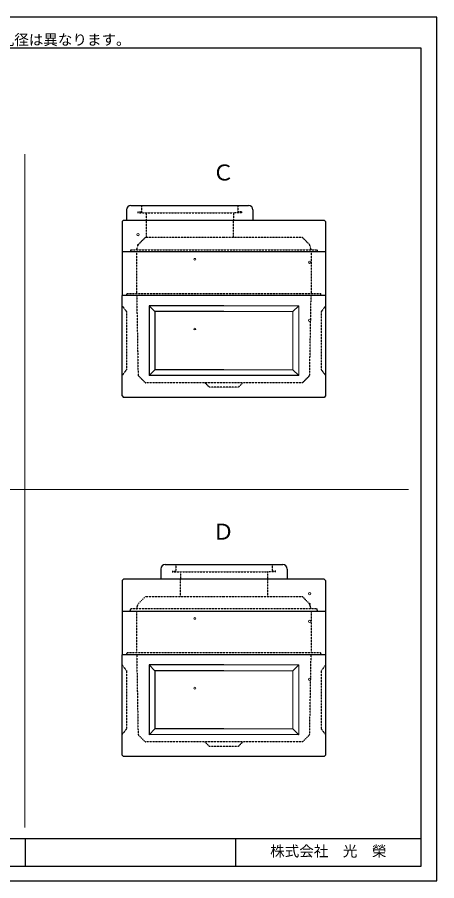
# Model space of a CAD drawing. Units: millimetres, scale not verified. Extents: x -420 to 421, y -297 to 297.
# Drawn here: x 132 to 421, y -297 to 297 of the extents above; entities that cross this region are included whole.
import ezdxf
from ezdxf.enums import TextEntityAlignment as Align

# ---------------------------------------------------------------- set-up
doc = ezdxf.new("R2010")
doc.units = ezdxf.units.MM
doc.header["$PDMODE"] = 32
doc.header["$PDSIZE"] = 0.5
doc.linetypes.add('USER2', pattern=[4.7625, 3.175, -1.5875])
doc.layers.add('0-0', color=7, linetype='Continuous')
for name, color, linetype, lineweight in [('0-1_0', 9, 'Continuous', 25), ('0-2_dims', 7, 'Continuous', 18), ('0-3_pen1実線', 4, 'Continuous', 13), ('0-4_pen2実線', 3, 'Continuous', 13), ('0-5_pen3実線', 7, 'Continuous', 25), ('0-6_pen4実線', 7, 'Continuous', 25), ('0-7_pen2破線', 3, 'USER2', 25), ('0-9_draw', 7, 'Continuous', 13)]:
    doc.layers.add(name, color=color, linetype=linetype, lineweight=lineweight)
doc.styles.add('ＭＳ ゴシック', font='')
doc.styles.get('ＭＳ ゴシック').set_extended_font_data('MS Gothic')

# ---------------------------------------------------------------- blocks, each defined once
blk = doc.blocks.new('部分図 1')
at = {"layer": '0-1_0'}
blk.add_lwpolyline([(0, 0), (16824, 0), (16824, 11878), (0, 11878)], close=True, dxfattribs=at)
at = {"layer": '0-2_dims'}
for p, q in [((11159.96, 731.96), (11159.96, 9993)), ((16434, 5383), (5700, 5383))]:
    blk.add_line(p, q, dxfattribs=at)
at = {"layer": '0-3_pen1実線'}
for p, q in [((14026.1, 9183.08), (14032.05, 9189.03)), ((14498.1, 4242.08), (14504.05, 4248.03))]:
    blk.add_line(p, q, dxfattribs=at)
at = {"layer": '0-4_pen2実線'}
for centre, radius in [((12716, 8889), 16), ((13496, 8549), 12), ((15076, 8509), 16), ((15076, 7709.6), 16), ((13496, 7589.6), 12), ((15076.01, 3948), 16), ((13496, 3608), 12), ((15076, 3568), 16), ((15076, 2768.6), 16), ((13496, 2648.6), 12)]:
    blk.add_circle(centre, radius, dxfattribs=at)
at = {"layer": '0-5_pen3実線'}
for p, q in [((12616.1, 9289.03), (14236.1, 9289.03)), ((12556.1, 9229.03), (12556.1, 9089.03)), ((14296.1, 9229.03), (14296.1, 9089.03)), ((12496, 9069), (12516, 9089)), ((12496, 9069), (12496, 8649)), ((12516, 9089), (15276, 9089)), ((15296, 9069), (15276, 9089)), ((15296, 9069), (15296, 8649)), ((15296, 8649), (12496, 8649)), ((12496, 8649), (12496, 8049)), ((15296, 8649), (15296, 8049)), ((12496, 6669.6), (12496, 8049.6)), ((15296, 8049), (12496, 8049)), ((12868, 7909.6), (12948, 7829.6)), ((12946, 7029.6), (12866, 6949.6)), ((13896, 7029.6), (12946, 7029.6)), ((14926, 6949.6), (12868.7, 6952.3)), ((12496, 6669.6), (12516, 6649.6)), ((15276, 6649.6), (12516, 6649.6)), ((13028.1, 4288.03), (13028.1, 4148.03)), ((13088.1, 4348.03), (14708.1, 4348.03)), ((14768.1, 4288.03), (14768.1, 4148.03)), ((12496.01, 4128), (12516.01, 4148)), ((12496.01, 4128), (12496.01, 3708)), ((15276.01, 4148), (12516.01, 4148)), ((15296.01, 4128), (15276.01, 4148)), ((15296.01, 4128), (15296.01, 3708)), ((12496, 3708), (12496, 3108)), ((12496.01, 3708), (15296.01, 3708)), ((15296, 3708), (15296, 3108)), ((12496, 1728.6), (12496, 3108.6)), ((15296, 3108), (12496, 3108)), ((12868, 2968.6), (12948, 2888.6)), ((12946, 2088.6), (12866, 2008.6)), ((13896, 2088.6), (12946, 2088.6)), ((14926, 2008.6), (12868.7, 2011.3)), ((12496, 1728.6), (12516, 1708.6)), ((15276, 1708.6), (12516, 1708.6)), ((11164, 580), (11164, 200))]:
    blk.add_line(p, q, dxfattribs=at)
for points in [[(15296, 8049.6), (15296, 6669.6), (15276, 6649.6)], [(13896, 7909.6), (12866, 7909.6), (12866, 6949.6)], [(13896, 7829.6), (12946, 7829.6), (12946, 7029.6)], [(15296, 3108.6), (15296, 1728.6), (15276, 1708.6)], [(13896, 2968.6), (12866, 2968.6), (12866, 2008.6)], [(13896, 2888.6), (12946, 2888.6), (12946, 2088.6)]]:
    blk.add_lwpolyline(points, dxfattribs=at)
for centre, start, end in [((12616.1, 9229.03), 90, 180), ((14236.1, 9229.03), 0, 90), ((13088.1, 4288.03), 90, 180), ((14708.1, 4288.03), 0, 90)]:
    blk.add_arc(centre, 60, start, end, dxfattribs=at)
at = {"layer": '0-6_pen4実線'}
for p, q in [((200, 580), (16610, 580)), ((14055, 580), (14055, 200))]:
    blk.add_line(p, q, dxfattribs=at)
blk.add_lwpolyline([(200, 200), (16610, 200), (16610, 11452), (200, 11452)], close=True, dxfattribs=at)
at = {"layer": '0-7_pen2破線'}
for p, q in [((12762.1, 9289.03), (12762.1, 9189.03)), ((14090.1, 9289.03), (14090.1, 9201.03)), ((12714.1, 9201.03), (12714.1, 9189.03)), ((12714.1, 9201.03), (12762.1, 9201.03)), ((12714.1, 9189.03), (14026.1, 9189.03)), ((12826.1, 9189.03), (12826.1, 9089.03)), ((14138.1, 9189.03), (14026.1, 9189.03)), ((14026.1, 9189.03), (14026.1, 9089.03)), ((14138.1, 9201.03), (14090.1, 9201.03)), ((14138.1, 9201.03), (14138.1, 9189.03)), ((12826, 9089), (12826, 8849)), ((14026, 9089), (14026, 8849)), ((12716, 8749), (12816, 8849)), ((13896, 8849), (12816, 8849)), ((14976, 8849), (13896, 8849)), ((15076, 8749), (14976, 8849)), ((12616, 8679), (12606, 8649)), ((12606, 8649), (12616, 8679)), ((12616, 8679), (15176, 8679)), ((12696, 8679), (12716, 8749)), ((15096, 8679), (15076, 8749)), ((12696, 8649), (12696, 8079)), ((15096, 8649), (15096, 8079)), ((12556, 8049), (12566, 8079)), ((12566, 8079), (13896, 8079)), ((13896, 8079), (15226, 8079)), ((15236, 8049), (15226, 8079)), ((15076, 6949.6), (15096, 8049.6)), ((12496, 7909.6), (12556, 7829.6)), ((12556, 7829.6), (12556, 7029.6)), ((12556, 7029.6), (12496, 6949.6)), ((14976, 6849.6), (15076, 6949.6)), ((14976, 6849.6), (12816, 6849.6)), ((14096, 6789.6), (14156, 6849.6)), ((13234.1, 4348.03), (13234.1, 4248.03)), ((14562.1, 4348.03), (14562.1, 4260.03)), ((13186.1, 4260.03), (13186.1, 4248.03)), ((13186.1, 4260.03), (13234.1, 4260.03)), ((13186.1, 4248.03), (14498.1, 4248.03)), ((13298.1, 4248.03), (13298.1, 4148.03)), ((14610.1, 4248.03), (14498.1, 4248.03)), ((14498.1, 4248.03), (14498.1, 4148.03)), ((14610.1, 4260.03), (14562.1, 4260.03)), ((14610.1, 4260.03), (14610.1, 4248.03)), ((13296.65, 4148), (13296.65, 3908)), ((14495.61, 4148), (14495.61, 3908)), ((12696.01, 3738), (12716.01, 3808)), ((12716.01, 3808), (12816.01, 3908)), ((12816.01, 3908), (13896.01, 3908)), ((13896.01, 3908), (14976.01, 3908)), ((15076.01, 3808), (14976.01, 3908)), ((15096.01, 3738), (15076.01, 3808)), ((15176.01, 3738), (12616.01, 3738)), ((12696, 3708), (12696, 3138)), ((15096, 3708), (15096, 3138)), ((15176.01, 3738), (15186.01, 3708)), ((15186.01, 3708), (15176.01, 3738)), ((12556, 3108), (12566, 3138)), ((12566, 3138), (13896, 3138)), ((13896, 3138), (15226, 3138)), ((15076, 2008.6), (15096, 3108.6)), ((15236, 3108), (15226, 3138)), ((12496, 2968.6), (12556, 2888.6)), ((12556, 2888.6), (12556, 2088.6)), ((12556, 2088.6), (12496, 2008.6)), ((14976, 1908.6), (12816, 1908.6)), ((14096, 1848.6), (14156, 1908.6)), ((14976, 1908.6), (15076, 2008.6))]:
    blk.add_line(p, q, dxfattribs=at)
for points in [[(15176, 8679), (15186, 8649), (15176, 8679)], [(12696.53, 8049.6), (12716, 6949.6), (12816, 6849.6)], [(15296, 7909.6), (15236, 7829.6), (15236, 7029.6), (15296, 6949.6)], [(14096, 6789.6), (13696, 6789.6), (13636, 6849.6)], [(12616.01, 3738), (12606.01, 3708), (12616.01, 3738)], [(12696.53, 3108.6), (12716, 2008.6), (12816, 1908.6)], [(15296, 2968.6), (15236, 2888.6), (15236, 2088.6), (15296, 2008.6)], [(14096, 1848.6), (13696, 1848.6), (13636, 1908.6)]]:
    blk.add_lwpolyline(points, dxfattribs=at)
for p in [(12716, 8749), (15076.01, 3808)]:
    blk.add_point(p, dxfattribs=at)
at = {"layer": '0-9_draw'}
for p, q in [((14926, 7909.6), (13896, 7909.6)), ((14926, 7909.6), (14846, 7829.6)), ((14926, 7909.6), (14926, 6949.6)), ((14846, 7829.6), (13896, 7829.6)), ((14846, 7829.6), (14846, 7029.6)), ((14846, 7029.6), (13896, 7029.6)), ((14846, 7029.6), (14926, 6949.6)), ((14926, 2968.6), (13896, 2968.6)), ((14846, 2888.6), (13896, 2888.6)), ((14926, 2968.6), (14846, 2888.6)), ((14846, 2888.6), (14846, 2088.6)), ((14926, 2968.6), (14926, 2008.6)), ((14846, 2088.6), (13896, 2088.6)), ((14846, 2088.6), (14926, 2008.6))]:
    blk.add_line(p, q, dxfattribs=at)
at = {"layer": '0-2_dims', "style": 'ＭＳ ゴシック'}
for s, height, p in [('※ＦＥＰ管メーカー・継手メーカーに依り、削孔径は異なります。', 146.6, (6613.66, 11451.93)), ('Ｃ', 219.9, (13737.92, 9566.8)), ('Ｄ', 219.9, (13737.92, 4625.8))]:
    blk.add_text(s, height=height, dxfattribs=at).set_placement(p, align=Align.BOTTOM_LEFT)
at = {"layer": '0-5_pen3実線', "style": 'ＭＳ ゴシック'}
blk.add_text('株式会社\u3000光\u3000榮', height=146.6, dxfattribs=at).set_placement((14533, 290), align=Align.BOTTOM_LEFT)

msp = doc.modelspace()

# ---------------------------------------------------------------- block references
at = {"layer": '0-0', "xscale": 0.05, "yscale": 0.05}
msp.add_blockref('部分図 1', (-420.5, -297), dxfattribs=at)

doc.saveas('drawing.dxf')
